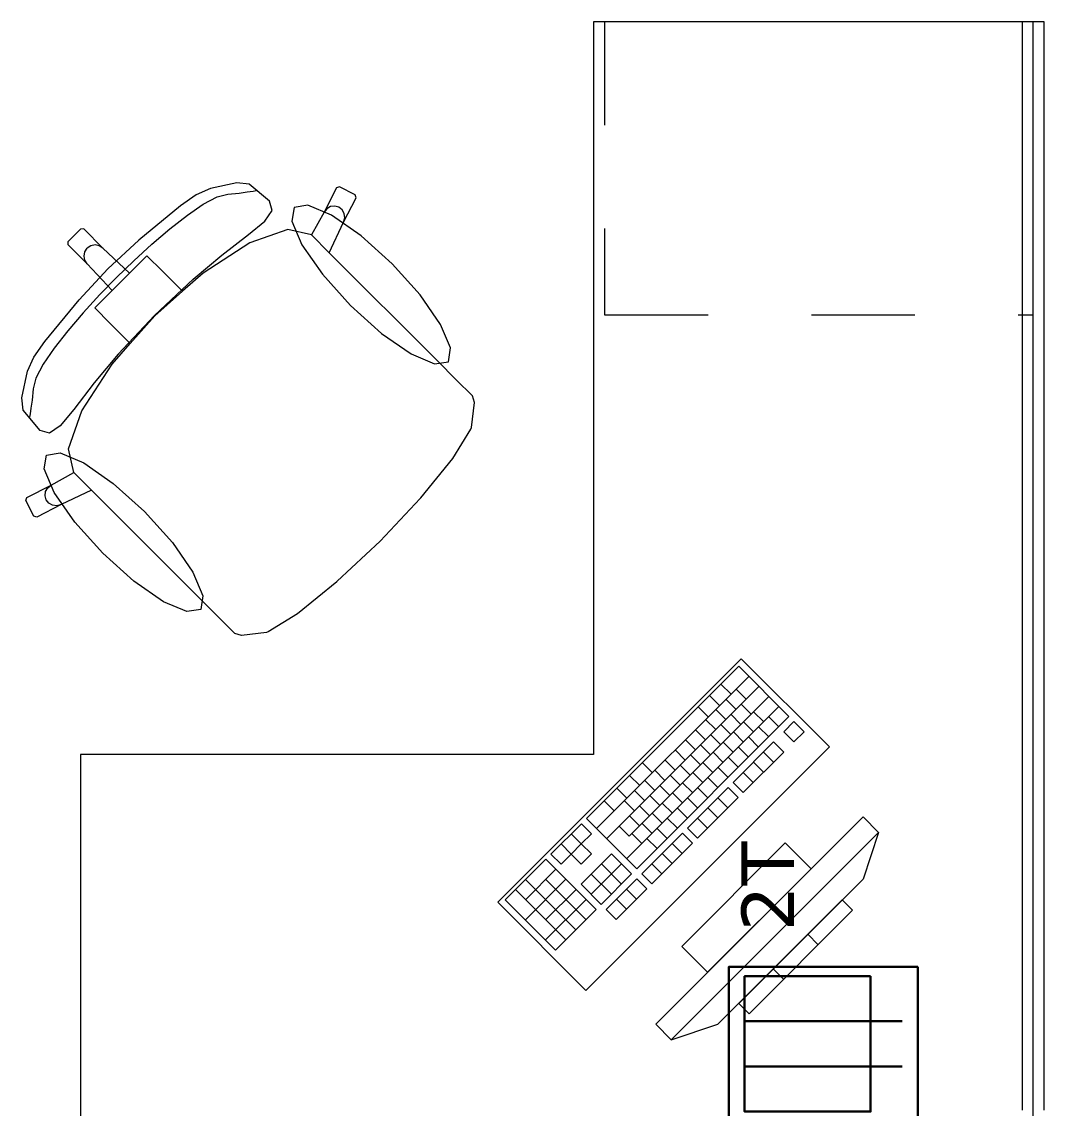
# Model space of a CAD drawing. Header units: inches. Extents: x -19 to 5698, y -728 to 92.
# Drawn here: x 13.259 to 14.654, y 36.73 to 38.212 of the extents above; entities that cross this region are included whole.
import ezdxf

# ---------------------------------------------------------------- set-up
doc = ezdxf.new("R2010")
doc.units = ezdxf.units.IN
doc.header["$MEASUREMENT"] = 0
doc.linetypes.add('HIDDEN', pattern=[0.375, 0.25, -0.125])
doc.linetypes.add('Rayas', pattern=[0.282222, 0.141111, -0.141111])
doc.layers.get('0').update_dxf_attribs({"color": 61})
doc.layers.add('00 conduct tomacorr', color=120, linetype='HIDDEN', lineweight=30)
doc.layers.add('Interior - Mobiliario', color=7, linetype='Continuous')

# ---------------------------------------------------------------- blocks, each defined once
blk = doc.blocks.new('CAJA POP UP 6 MODULOS')
at = {"layer": '00 conduct tomacorr', "linetype": 'Continuous'}
for p, q in [((-0.095, -0.165), (-0.095, -0.0151)), ((-0.052, -0.165), (-0.052, -0.0151)), ((0.052, -0.165), (0.052, -0.0151)), ((0.095, -0.165), (0.095, -0.0151)), ((0, -0.165), (0, -0.18))]:
    blk.add_line(p, q, dxfattribs=at)
for points in [[(-0.147, 0), (0.147, 0), (0.147, -0.18), (-0.147, -0.18)], [(0, 0), (0.147, 0), (0.147, -0.18), (0, -0.18)]]:
    blk.add_lwpolyline(points, close=True, dxfattribs=at)
for points in [[(-0.138, -0.045), (-0.009, -0.045), (-0.009, -0.165), (-0.138, -0.165), (-0.138, -0.045)], [(0.009, -0.045), (0.138, -0.045), (0.138, -0.165), (0.009, -0.165), (0.009, -0.045)]]:
    blk.add_lwpolyline(points, dxfattribs=at)
at = {"color": 1, "insert": (-0.1807, -0.168), "char_height": 0.05, "attachment_point": 1, "rotation": 180}
blk.add_mtext_dynamic_manual_height_columns('{\\fVerdana|b0|i0|c0|p34;2T}', width=0.000481, gutter_width=0.1561, heights=[0], dxfattribs=at)

msp = doc.modelspace()

# ---------------------------------------------------------------- linework, layer by layer
at = {"layer": 'Interior - Mobiliario', "color": 175, "linetype": 'Rayas', "lineweight": 13}
for p, q in [((14.054, 38.2121), (14.054, 37.8121)), ((14.054, 37.8121), (14.639, 37.8121))]:
    msp.add_line(p, q, dxfattribs=at)
at = {"layer": 'Interior - Mobiliario', "color": 175, "linetype": 'Continuous', "lineweight": 13}
for p, q in [((14.654, 38.2121), (14.624, 38.2121)), ((14.624, 38.2121), (14.624, 36.7271)), ((14.654, 36.7271), (14.654, 38.2121)), ((13.516, 37.9847), (13.4968, 37.9757)), ((13.5521, 37.9925), (13.516, 37.9847)), ((13.5689, 37.9906), (13.5521, 37.9925)), ((13.5968, 37.9674), (13.5689, 37.9906)), ((13.5742, 37.981), (13.5787, 37.9818)), ((13.6881, 37.9854), (13.6711, 37.9523)), ((13.6922, 37.9868), (13.6881, 37.9854)), ((13.7135, 37.9759), (13.6922, 37.9868)), ((13.4968, 37.9757), (13.4751, 37.9608)), ((13.5064, 37.9631), (13.5252, 37.9731)), ((13.5252, 37.9731), (13.54, 37.977)), ((13.54, 37.977), (13.5554, 37.9781)), ((13.5554, 37.9781), (13.5661, 37.9802)), ((13.5661, 37.9802), (13.5742, 37.981)), ((13.6002, 37.9545), (13.5968, 37.9674)), ((13.6979, 37.9388), (13.7148, 37.9719)), ((13.7148, 37.9719), (13.7135, 37.9759)), ((13.4751, 37.9608), (13.4184, 37.914)), ((13.4846, 37.9483), (13.5064, 37.9631)), ((13.5902, 37.9402), (13.6002, 37.9545)), ((13.6711, 37.9523), (13.6538, 37.9213)), ((13.6748, 37.9569), (13.6711, 37.9523)), ((13.6799, 37.9598), (13.6748, 37.9569)), ((13.6857, 37.9605), (13.6799, 37.9598)), ((13.6914, 37.959), (13.6857, 37.9605)), ((13.696, 37.9554), (13.6914, 37.959)), ((13.6988, 37.9503), (13.696, 37.9554)), ((13.4608, 37.9297), (13.4846, 37.9483)), ((13.5679, 37.9216), (13.5902, 37.9402)), ((13.6783, 37.897), (13.6979, 37.9388)), ((13.6979, 37.9388), (13.6995, 37.9445)), ((13.6995, 37.9445), (13.6988, 37.9503)), ((13.3389, 37.9292), (13.3304, 37.9207)), ((13.3432, 37.9293), (13.3389, 37.9292)), ((13.3693, 37.9032), (13.3432, 37.9293)), ((13.436, 37.9085), (13.4608, 37.9297)), ((13.6219, 37.9288), (13.5699, 37.9104)), ((13.6538, 37.9213), (13.6219, 37.9288)), ((13.3218, 37.9122), (13.3304, 37.9207)), ((13.3218, 37.9079), (13.3218, 37.9122)), ((13.3479, 37.8818), (13.3218, 37.9079)), ((13.4184, 37.914), (13.3762, 37.8749)), ((13.4114, 37.886), (13.436, 37.9085)), ((13.5699, 37.9104), (13.5061, 37.8691)), ((13.5317, 37.8936), (13.5679, 37.9216)), ((13.6541, 37.9213), (13.6538, 37.9213)), ((13.6541, 37.9213), (13.6783, 37.897)), ((13.3436, 37.8924), (13.3447, 37.8982)), ((13.3447, 37.8982), (13.348, 37.9031)), ((13.3529, 37.9063), (13.348, 37.9031)), ((13.3587, 37.9075), (13.3529, 37.9063)), ((13.3644, 37.9064), (13.3587, 37.9075)), ((13.3693, 37.9032), (13.3644, 37.9064)), ((13.4058, 37.8692), (13.3693, 37.9032)), ((13.4294, 37.8928), (13.4058, 37.8692)), ((13.4506, 37.8717), (13.4294, 37.8928)), ((13.4924, 37.8609), (13.5317, 37.8936)), ((13.8261, 37.7492), (13.6783, 37.897)), ((13.3447, 37.8867), (13.3436, 37.8924)), ((13.3479, 37.8818), (13.3447, 37.8867)), ((13.3819, 37.8453), (13.3479, 37.8818)), ((13.3879, 37.8632), (13.4114, 37.886)), ((13.3371, 37.8327), (13.3762, 37.8749)), ((13.3879, 37.8632), (13.3651, 37.8397)), ((13.4058, 37.8692), (13.3938, 37.8572)), ((13.4779, 37.8443), (13.4506, 37.8717)), ((13.5061, 37.8691), (13.4779, 37.8443)), ((13.3819, 37.8453), (13.3938, 37.8572)), ((13.4396, 37.8114), (13.4924, 37.8609)), ((13.3651, 37.8397), (13.3425, 37.8151)), ((13.3583, 37.8217), (13.3819, 37.8453)), ((13.4779, 37.8443), (13.4401, 37.811)), ((13.2902, 37.776), (13.3371, 37.8327)), ((13.3794, 37.8005), (13.3583, 37.8217)), ((13.3425, 37.8151), (13.3214, 37.7903)), ((13.4396, 37.8114), (13.3902, 37.7587)), ((13.4068, 37.7731), (13.4401, 37.811)), ((13.3214, 37.7903), (13.3028, 37.7665)), ((13.4068, 37.7731), (13.3794, 37.8005)), ((13.2753, 37.7543), (13.2902, 37.776)), ((13.3028, 37.7665), (13.288, 37.7447)), ((13.382, 37.745), (13.4068, 37.7731)), ((13.2664, 37.7351), (13.2753, 37.7543)), ((13.288, 37.7447), (13.278, 37.7258)), ((13.3406, 37.6812), (13.382, 37.745)), ((13.3902, 37.7587), (13.3574, 37.7194)), ((13.8516, 37.7237), (13.8261, 37.7492)), ((13.2586, 37.6989), (13.2664, 37.7351)), ((13.278, 37.7258), (13.2741, 37.7111)), ((13.3574, 37.7194), (13.3295, 37.6832)), ((13.8736, 37.7017), (13.8516, 37.7237)), ((13.2741, 37.7111), (13.2729, 37.6957)), ((13.8765, 37.6924), (13.8736, 37.7017)), ((13.2605, 37.6822), (13.2586, 37.6989)), ((13.2729, 37.6957), (13.2709, 37.6849)), ((13.8725, 37.6585), (13.8765, 37.6924)), ((13.2837, 37.6543), (13.2605, 37.6822)), ((13.2701, 37.6769), (13.2693, 37.6724)), ((13.2709, 37.6849), (13.2701, 37.6769)), ((13.3295, 37.6832), (13.3109, 37.6609)), ((13.3223, 37.6292), (13.3406, 37.6812)), ((13.3109, 37.6609), (13.2966, 37.6509)), ((13.8467, 37.6163), (13.8716, 37.6564)), ((13.8716, 37.6564), (13.8725, 37.6585)), ((13.2966, 37.6509), (13.2837, 37.6543)), ((13.3298, 37.5972), (13.3223, 37.6292)), ((13.8031, 37.5627), (13.8467, 37.6163)), ((13.2988, 37.5799), (13.3298, 37.5972)), ((13.3298, 37.597), (13.3298, 37.5972)), ((13.3298, 37.597), (13.354, 37.5728)), ((13.2657, 37.563), (13.2988, 37.5799)), ((13.2905, 37.5653), (13.2912, 37.5712)), ((13.2912, 37.5712), (13.2941, 37.5763)), ((13.2941, 37.5763), (13.2988, 37.5799)), ((13.354, 37.5728), (13.3123, 37.5532)), ((13.5019, 37.4249), (13.354, 37.5728)), ((13.2643, 37.5589), (13.2657, 37.563)), ((13.2751, 37.5375), (13.2643, 37.5589)), ((13.3123, 37.5532), (13.2792, 37.5362)), ((13.2921, 37.5597), (13.2905, 37.5653)), ((13.2957, 37.5551), (13.2921, 37.5597)), ((13.3008, 37.5523), (13.2957, 37.5551)), ((13.3066, 37.5516), (13.3008, 37.5523)), ((13.3123, 37.5532), (13.3066, 37.5516)), ((13.7476, 37.5035), (13.8024, 37.5618)), ((13.8024, 37.5618), (13.8031, 37.5627)), ((13.2792, 37.5362), (13.2751, 37.5375)), ((13.7476, 37.5035), (13.6892, 37.4487)), ((13.6884, 37.448), (13.6347, 37.4044)), ((13.6892, 37.4487), (13.6884, 37.448)), ((13.5274, 37.3994), (13.5019, 37.4249)), ((13.6347, 37.4044), (13.5947, 37.3795)), ((13.5494, 37.3775), (13.5274, 37.3994)), ((13.5587, 37.3746), (13.5494, 37.3775)), ((13.5926, 37.3786), (13.5587, 37.3746)), ((13.5947, 37.3795), (13.5926, 37.3786)), ((14.237, 37.3326), (14.0293, 37.1249)), ((14.3056, 37.264), (14.237, 37.3326)), ((14.2507, 37.3188), (14.043, 37.1111)), ((14.2644, 37.3051), (14.0567, 37.0974)), ((14.2128, 37.3083), (14.2265, 37.2946)), ((14.2334, 37.3015), (14.2471, 37.2878)), ((14.2781, 37.2914), (14.0877, 37.101)), ((14.1972, 37.2928), (14.2109, 37.279)), ((14.2196, 37.2877), (14.2333, 37.274)), ((14.2919, 37.2777), (14.0841, 37.07)), ((14.1816, 37.2772), (14.1953, 37.2635)), ((14.2057, 37.2738), (14.2194, 37.2601)), ((14.2402, 37.2809), (14.2539, 37.2672)), ((14.2574, 37.2707), (14.2711, 37.2569)), ((14.0979, 37.0563), (14.3056, 37.264)), ((14.1919, 37.26), (14.2056, 37.2463)), ((14.2264, 37.2671), (14.2401, 37.2533)), ((14.2435, 37.2568), (14.2572, 37.2431)), ((14.278, 37.2639), (14.2917, 37.2501)), ((14.3124, 37.2571), (14.2986, 37.2433)), ((14.3261, 37.2434), (14.3124, 37.2571)), ((14.178, 37.2461), (14.1917, 37.2324)), ((14.2125, 37.2532), (14.2262, 37.2395)), ((14.2297, 37.243), (14.2434, 37.2292)), ((14.2642, 37.25), (14.2779, 37.2363)), ((14.2986, 37.2433), (14.3123, 37.2296)), ((14.3123, 37.2296), (14.3261, 37.2434)), ((14.1642, 37.2323), (14.1779, 37.2186)), ((14.1987, 37.2394), (14.2124, 37.2256)), ((14.2158, 37.2291), (14.2295, 37.2154)), ((14.2847, 37.2294), (14.2293, 37.1741)), ((14.2503, 37.2362), (14.264, 37.2225)), ((14.2984, 37.2157), (14.2847, 37.2294)), ((14.1503, 37.2185), (14.164, 37.2047)), ((14.171, 37.2117), (14.1847, 37.198)), ((14.1848, 37.2255), (14.1985, 37.2118)), ((14.202, 37.2153), (14.2157, 37.2015)), ((14.2365, 37.2223), (14.2502, 37.2086)), ((14.2431, 37.1603), (14.2984, 37.2157)), ((14.2709, 37.2156), (14.2846, 37.2019)), ((14.1055, 37.201), (14.1192, 37.1873)), ((14.1365, 37.2046), (14.1502, 37.1909)), ((14.1571, 37.1978), (14.1708, 37.1841)), ((14.1881, 37.2014), (14.2019, 37.1877)), ((14.2226, 37.2085), (14.2363, 37.1948)), ((14.257, 37.2017), (14.2708, 37.188)), ((14.0881, 37.1837), (14.1019, 37.17)), ((14.1226, 37.1908), (14.1363, 37.177)), ((14.1433, 37.184), (14.157, 37.1703)), ((14.1743, 37.1876), (14.188, 37.1739)), ((14.2088, 37.1946), (14.2225, 37.1809)), ((14.2432, 37.1879), (14.2569, 37.1742)), ((14.0708, 37.1664), (14.0845, 37.1527)), ((14.1088, 37.1769), (14.1225, 37.1632)), ((14.1294, 37.1701), (14.1431, 37.1564)), ((14.1604, 37.1737), (14.1742, 37.16)), ((14.2224, 37.1671), (14.167, 37.1117)), ((14.1811, 37.1669), (14.1948, 37.1532)), ((14.1949, 37.1808), (14.2086, 37.1671)), ((14.2361, 37.1534), (14.2224, 37.1671)), ((14.2293, 37.1741), (14.2431, 37.1603)), ((14.0949, 37.1631), (14.1086, 37.1494)), ((14.1156, 37.1563), (14.1293, 37.1426)), ((14.1466, 37.1599), (14.1603, 37.1462)), ((14.1672, 37.1531), (14.1809, 37.1394)), ((14.1807, 37.098), (14.2361, 37.1534)), ((14.2086, 37.1533), (14.2223, 37.1396)), ((14.0535, 37.1491), (14.0672, 37.1354)), ((14.0811, 37.1492), (14.0948, 37.1355)), ((14.1017, 37.1424), (14.1154, 37.1287)), ((14.1327, 37.146), (14.1465, 37.1323)), ((14.1534, 37.1392), (14.1671, 37.1255)), ((14.1947, 37.1394), (14.2084, 37.1257)), ((14.0293, 37.1249), (14.0979, 37.0563)), ((14.0879, 37.1286), (14.1016, 37.1149)), ((14.1189, 37.1322), (14.1326, 37.1185)), ((14.4067, 37.1272), (14.1238, 36.8444)), ((14.1395, 37.1254), (14.1533, 37.1117)), ((14.1809, 37.1256), (14.1946, 37.1119)), ((14.4279, 37.106), (14.4067, 37.1272)), ((14.0224, 37.1179), (13.9808, 37.0764)), ((14.0361, 37.1042), (14.0224, 37.1179)), ((14.074, 37.1147), (14.0877, 37.101)), ((14.1051, 37.1183), (14.1188, 37.1046)), ((14.1257, 37.1115), (14.1394, 37.0978)), ((14.167, 37.1117), (14.1807, 37.098)), ((14.0085, 37.1041), (14.0222, 37.0904)), ((14.0222, 37.0904), (14.0361, 37.1042)), ((14.0912, 37.1045), (14.1049, 37.0908)), ((14.1601, 37.1048), (14.1047, 37.0494)), ((14.1118, 37.0977), (14.1256, 37.084)), ((14.145, 36.8232), (14.4279, 37.106)), ((14.1738, 37.0911), (14.1601, 37.1048)), ((14.4279, 37.106), (14.4067, 37.0424)), ((13.9947, 37.0902), (14.0084, 37.0765)), ((14.0222, 37.0904), (14.0084, 37.0765)), ((14.0359, 37.0767), (14.0222, 37.0904)), ((14.1184, 37.0357), (14.1738, 37.0911)), ((14.1463, 37.091), (14.16, 37.0773)), ((14.3006, 37.0919), (14.1592, 36.9505)), ((14.336, 37.0565), (14.3006, 37.0919)), ((13.9739, 37.0695), (13.9185, 37.0141)), ((14.0425, 37.0009), (13.9739, 37.0695)), ((13.9808, 37.0764), (13.9945, 37.0627)), ((13.9945, 37.0627), (14.0084, 37.0765)), ((14.0084, 37.0765), (14.0221, 37.0628)), ((14.0635, 37.0768), (14.022, 37.0352)), ((14.0221, 37.0628), (14.0359, 37.0767)), ((14.0772, 37.0631), (14.0357, 37.0215)), ((14.0497, 37.0629), (14.0771, 37.0355)), ((14.0909, 37.0494), (14.0635, 37.0768)), ((14.1186, 37.0633), (14.1323, 37.0496)), ((14.1324, 37.0771), (14.1461, 37.0634)), ((13.9876, 37.0557), (13.9461, 37.0142)), ((14.0358, 37.0491), (14.0632, 37.0217)), ((14.0494, 37.0078), (14.0909, 37.0494)), ((14.1047, 37.0494), (14.1184, 37.0357)), ((14.1945, 36.9151), (14.336, 37.0565)), ((14.0013, 37.042), (13.9459, 36.9866)), ((13.9462, 37.0418), (14.0148, 36.9732)), ((13.9738, 37.0419), (14.0286, 36.987)), ((14.022, 37.0352), (14.0494, 37.0078)), ((14.0978, 37.0425), (14.0563, 37.001)), ((14.1115, 37.0288), (14.0978, 37.0425)), ((14.4067, 37.0424), (14.2087, 36.8444)), ((13.9324, 37.0279), (14.0009, 36.9593)), ((14.015, 37.0283), (13.9735, 36.9868)), ((14.07, 36.9872), (14.1115, 37.0288)), ((14.0839, 37.0287), (14.0977, 37.0149)), ((13.9185, 37.0141), (13.9871, 36.9455)), ((14.0288, 37.0146), (13.9734, 36.9592)), ((14.0701, 37.0148), (14.0838, 37.0011)), ((14.3784, 37.0141), (14.237, 36.8727)), ((14.3925, 37), (14.3784, 37.0141)), ((13.9871, 36.9455), (14.0425, 37.0009)), ((14.0563, 37.001), (14.07, 36.9872)), ((14.2511, 36.8585), (14.3925, 37)), ((14.3312, 36.967), (14.3454, 36.9528)), ((14.1592, 36.9505), (14.1945, 36.9151)), ((14.2841, 36.9198), (14.2982, 36.9057)), ((14.237, 36.8727), (14.2511, 36.8585)), ((14.1238, 36.8444), (14.145, 36.8232)), ((14.145, 36.8232), (14.2087, 36.8444))]:
    msp.add_line(p, q, dxfattribs=at)
at = {"layer": 'Interior - Mobiliario', "color": 175, "linetype": 'Continuous', "lineweight": 13, "flags": 128}
for points in [[(14.639, 36.7121), (14.639, 38.2121), (14.039, 38.2121), (14.039, 37.2121), (13.339, 37.2121), (13.339, 36.7121)], [(13.7641, 37.8819), (13.7216, 37.9201), (13.6812, 37.9481), (13.6491, 37.9617), (13.6302, 37.9588), (13.6274, 37.9399), (13.641, 37.9079), (13.669, 37.8675), (13.7071, 37.825), (13.7496, 37.7869), (13.79, 37.7589), (13.8221, 37.7452), (13.841, 37.7481), (13.8438, 37.767), (13.8302, 37.7991), (13.8022, 37.8395)], [(13.3691, 37.487), (13.331, 37.5295), (13.303, 37.5699), (13.2894, 37.6019), (13.2922, 37.6208), (13.3111, 37.6237), (13.3432, 37.6101), (13.3836, 37.5821), (13.4261, 37.5439), (13.4642, 37.5015), (13.4922, 37.4611), (13.5058, 37.429), (13.503, 37.4101), (13.484, 37.4072), (13.452, 37.4208), (13.4116, 37.4489)], [(14.3607, 37.2227), (14.2405, 37.3429), (13.9082, 37.0106), (14.0284, 36.8904)]]:
    msp.add_lwpolyline(points, close=True, dxfattribs=at)

# ---------------------------------------------------------------- block references
at = {"layer": '00 conduct tomacorr', "xscale": 1.432830642179531, "yscale": 1.432830642179531, "zscale": 1.432830642179531, "rotation": 269.9999999999999}
msp.add_blockref('CAJA POP UP 6 MODULOS', (14.4815, 36.7121), dxfattribs=at)

doc.saveas('drawing.dxf')
